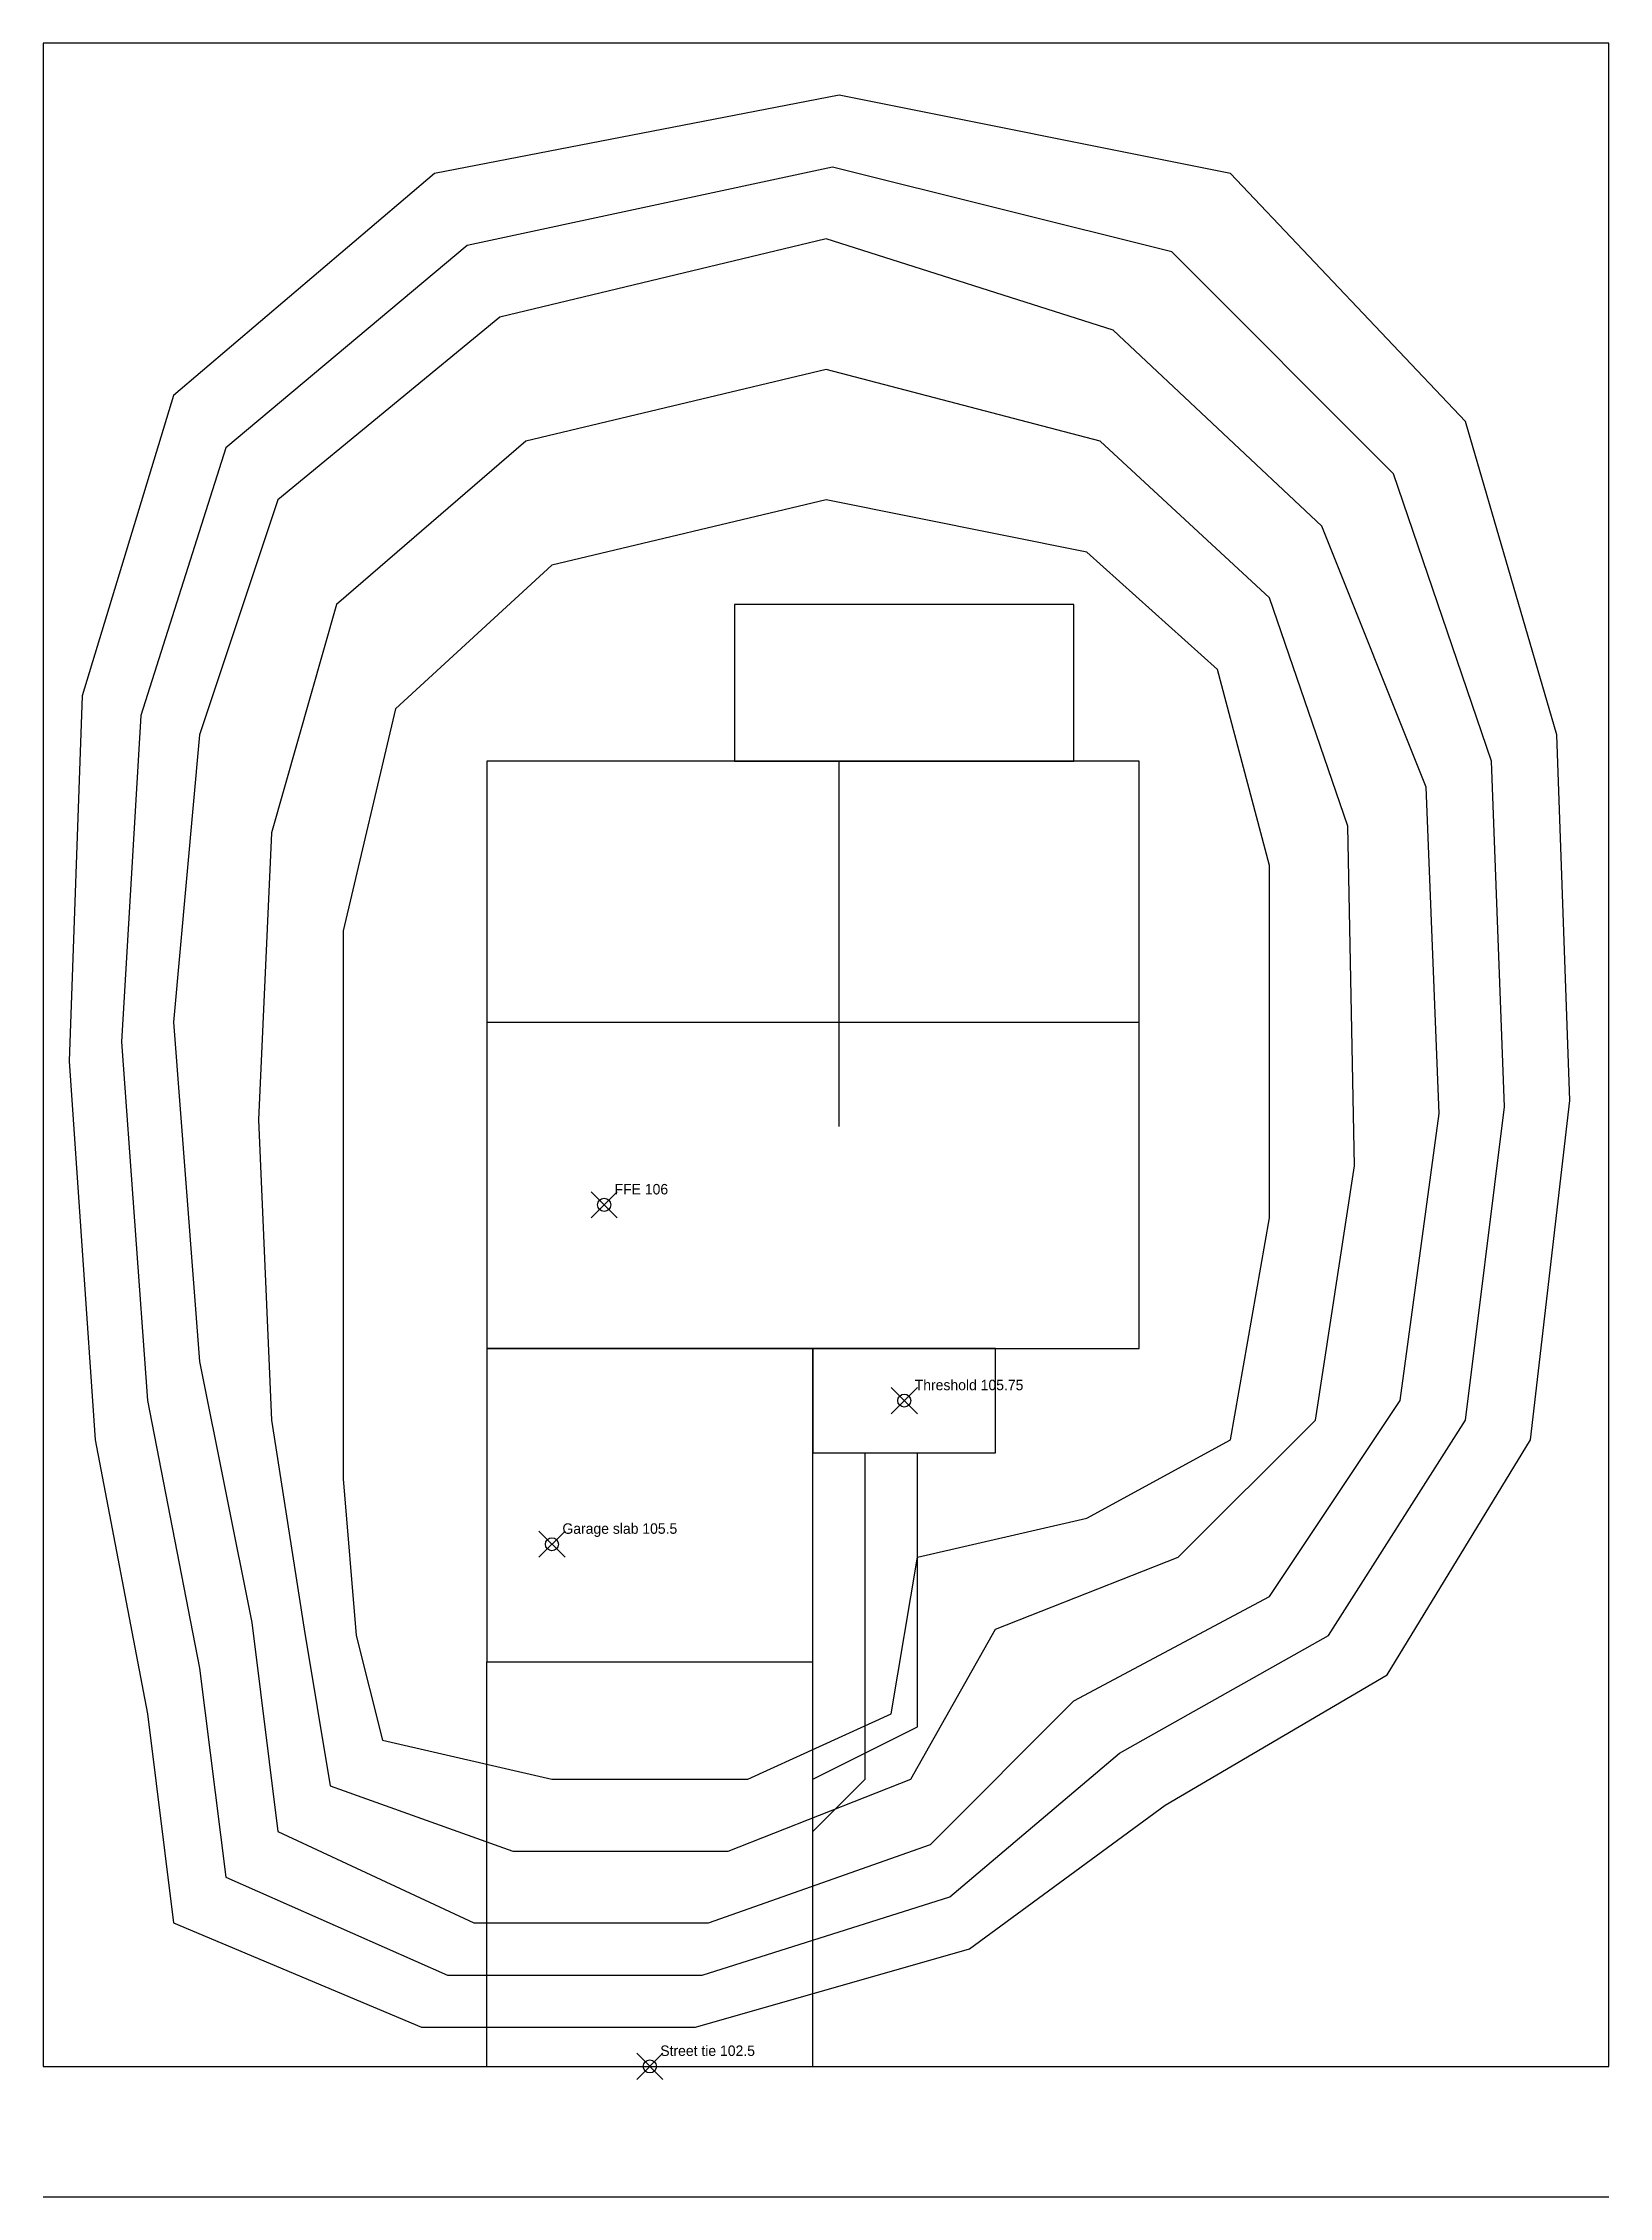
# Model space of a CAD drawing. Header units: feet. Extents: x 0 to 120, y -10 to 155.
import ezdxf

# ---------------------------------------------------------------- set-up
doc = ezdxf.new("R2010")
doc.units = ezdxf.units.FT
doc.header["$MEASUREMENT"] = 0
doc.header["$PDMODE"] = 35
doc.header["$PDSIZE"] = -2
for name, color, linetype in [('BUILDING', 4, 'Continuous'), ('BUILDING-GARAGE', 7, 'Continuous'), ('BUILDING-PORCH', 7, 'Continuous'), ('FG-CONT-MAJOR', 3, 'Continuous'), ('FG-CONT-MINOR', 8, 'Continuous'), ('FG-LIMIT', 7, 'Continuous'), ('FG-SPOT', 2, 'Continuous'), ('HOUSE-INTERIOR', 7, 'Continuous'), ('PAVING-DRIVEWAY', 7, 'Continuous'), ('PAVING-PATIO', 7, 'Continuous'), ('PAVING-WALK', 7, 'Continuous'), ('ROAD-CURB', 7, 'Continuous'), ('ROAD-EDGE', 7, 'Continuous')]:
    doc.layers.add(name, color=color, linetype=linetype)

msp = doc.modelspace()

# ---------------------------------------------------------------- linework, layer by layer
at = {"layer": 'BUILDING', "elevation": 106}
msp.add_lwpolyline([(34, 55), (84, 55), (84, 100), (34, 100)], close=True, dxfattribs=at)
at = {"layer": 'BUILDING-GARAGE', "elevation": 105.5}
msp.add_lwpolyline([(34, 31), (59, 31), (59, 55), (34, 55)], close=True, dxfattribs=at)
at = {"layer": 'BUILDING-PORCH', "elevation": 105.75}
msp.add_lwpolyline([(59, 47), (73, 47), (73, 55), (59, 55)], close=True, dxfattribs=at)
at = {"layer": 'FG-CONT-MAJOR'}
for points, elevation in [([(10, 11), (29, 3), (50, 3), (71, 9), (86, 20), (103, 30), (114, 48), (117, 74), (116, 102), (109, 126), (91, 145), (61, 151), (30, 145), (10, 128), (3, 105), (2, 77), (4, 48), (8, 27), (10, 11)], 103), ([(18, 18), (33, 11), (51, 11), (68, 17), (79, 28), (94, 36), (104, 51), (107, 73), (106, 98), (98, 118), (82, 133), (60, 140), (35, 134), (18, 120), (12, 102), (10, 80), (12, 54), (16, 34), (18, 18)], 104), ([(26, 25), (39, 22), (54, 22), (65, 27), (67, 39), (80, 42), (91, 48), (94, 65), (94, 92), (90, 107), (80, 116), (60, 120), (39, 115), (27, 104), (23, 87), (23, 65), (23, 45), (24, 33), (26, 25)], 105)]:
    msp.add_lwpolyline(points, dxfattribs=dict(at, elevation=elevation))
at = {"layer": 'FG-CONT-MINOR'}
for points, elevation in [([(14, 14.5), (31, 7), (50.5, 7), (69.5, 13), (82.5, 24), (98.5, 33), (109, 49.5), (112, 73.5), (111, 100), (103.5, 122), (86.5, 139), (60.5, 145.5), (32.5, 139.5), (14, 124), (7.5, 103.5), (6, 78.5), (8, 51), (12, 30.5), (14, 14.5)], 103.5), ([(22, 21.5), (36, 16.5), (52.5, 16.5), (66.5, 22), (73, 33.5), (87, 39), (97.5, 49.5), (100.5, 69), (100, 95), (94, 112.5), (81, 124.5), (60, 130), (37, 124.5), (22.5, 112), (17.5, 94.5), (16.5, 72.5), (17.5, 49.5), (20, 33.5), (22, 21.5)], 104.5)]:
    msp.add_lwpolyline(points, dxfattribs=dict(at, elevation=elevation))
at = {"layer": 'FG-LIMIT', "elevation": 102.5}
msp.add_lwpolyline([(0, 0), (120, 0), (120, 155), (0, 155)], close=True, dxfattribs=at)
at = {"layer": 'FG-SPOT'}
for p in [(43, 66, 106), (66, 51, 105.75), (39, 40, 105.5), (46.5, 0, 102.5)]:
    msp.add_point(p, dxfattribs=at)
at = {"layer": 'HOUSE-INTERIOR', "elevation": 106}
for points in [[(61, 72), (61, 100)], [(34, 80), (84, 80)]]:
    msp.add_lwpolyline(points, dxfattribs=at)
at = {"layer": 'PAVING-DRIVEWAY'}
for points in [[(34, 0, 102.5), (34, 15, 104), (34, 31, 105.5)], [(59, 0, 102.5), (59, 15, 104), (59, 31, 105.5)]]:
    msp.add_polyline3d(points, dxfattribs=at)
at = {"layer": 'PAVING-PATIO', "elevation": 105.5}
msp.add_lwpolyline([(53, 100), (79, 100), (79, 112), (53, 112)], close=True, dxfattribs=at)
at = {"layer": 'PAVING-WALK'}
for points in [[(59, 18, 104), (63, 22, 104.25), (63, 47, 105.75)], [(59, 22, 104), (67, 26, 104.5), (67, 47, 105.75)]]:
    msp.add_polyline3d(points, dxfattribs=at)
at = {"layer": 'ROAD-CURB', "elevation": 102.5}
msp.add_lwpolyline([(0, 0), (120, 0)], dxfattribs=at)
at = {"layer": 'ROAD-EDGE', "elevation": 102}
msp.add_lwpolyline([(0, -10), (120, -10)], dxfattribs=at)

# ---------------------------------------------------------------- texts
at = {"layer": 'FG-SPOT'}
for s, p in [('FFE 106', (43.8, 66.8, 106)), ('Threshold 105.75', (66.8, 51.8, 105.75)), ('Garage slab 105.5', (39.8, 40.8, 105.5)), ('Street tie 102.5', (47.3, 0.8, 102.5))]:
    msp.add_text(s, height=0.8, dxfattribs=at).set_placement(p)

doc.saveas('drawing.dxf')
